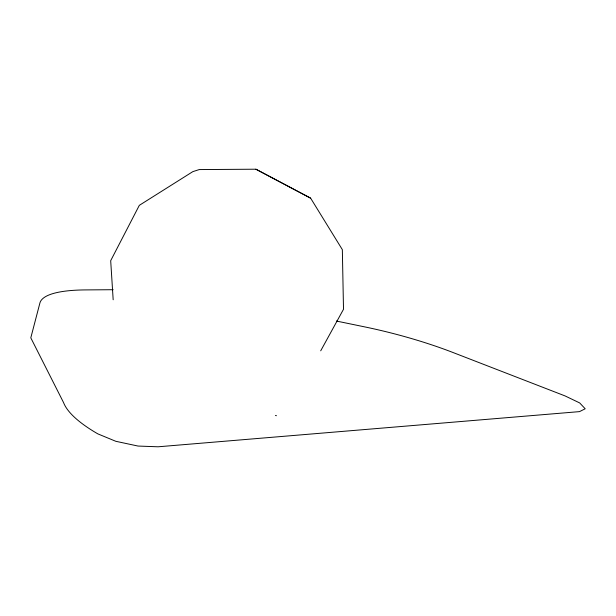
<?xml version="1.0" encoding="UTF-8"?>
<svg xmlns="http://www.w3.org/2000/svg" width="616" height="616" viewBox="0 0 616 616"><rect width="100%" height="100%" fill="white"/><g stroke="black" fill="none" stroke-linecap="round" stroke-linejoin="round"><path stroke-width="0.92" d="M320.705 350.82L343.505 309.27L342.342 249.642L310.633 198.167L255.91 169.208L199.23 169.577L192.831 171.633L139.316 205.344L110.688 260.691L113.175 299.776M113.151 289.713L85.555 289.913A145.545 32.81 12.5 0 0 39.894 303.057L30.8 337.83L63.563 402.595A164.072 46.754 12.8 0 0 97.852 433.88L115.816 441.295L138.038 446.053L158.089 446.793L579.517 411.619L585.2 408.778L579.702 402.941L565.049 395.919L452.999 352.506A129.083 27.189 14.4 0 0 364.556 326.857L336.382 321.036M275.414 415.5L276.476 415.7M310.633 198.167L255.91 169.208"/></g></svg>
